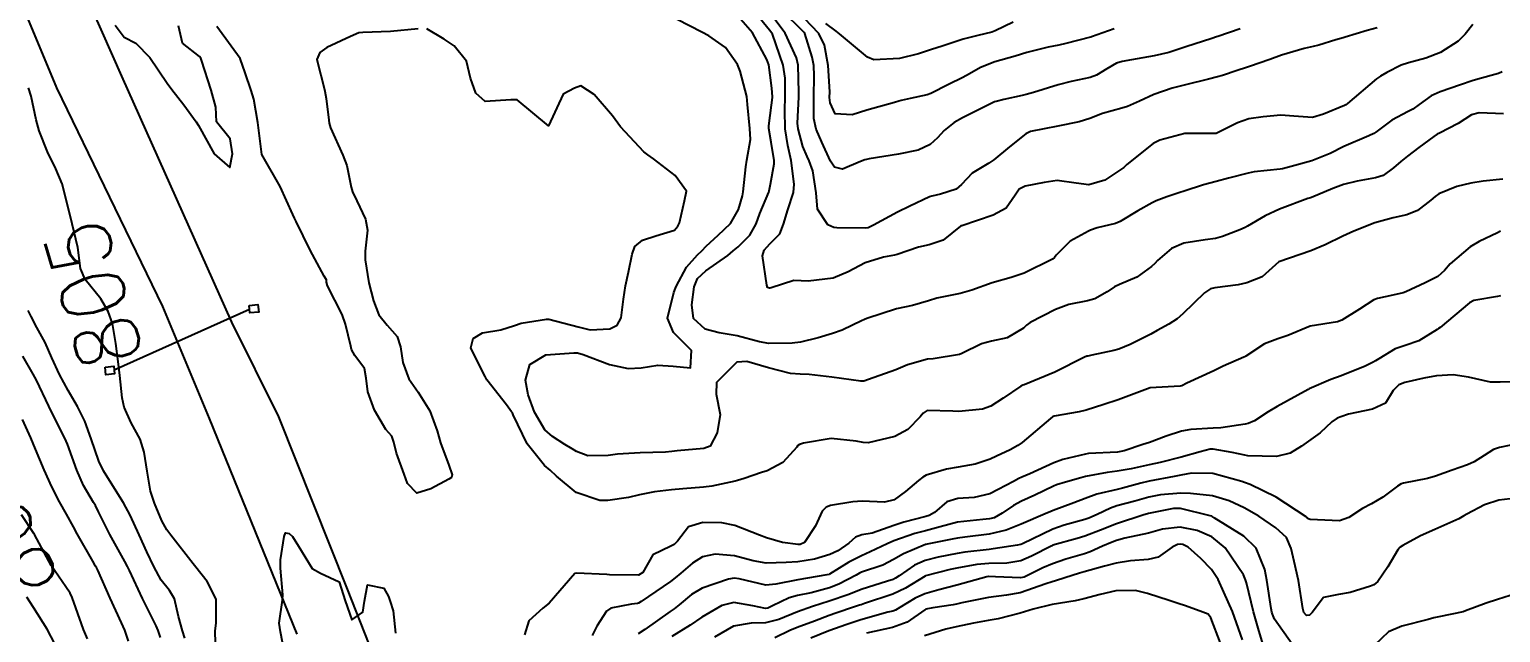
# Model space of a CAD drawing. Header units: metres. Extents: x 307586 to 320046, y 7427249 to 7434250.
# Drawn here: x 319307.2 to 319399.7, y 7428235.8 to 7428273.7 of the extents above; entities that cross this region are included whole.
import ezdxf
from ezdxf.enums import TextEntityAlignment as Align

# ---------------------------------------------------------------- set-up
doc = ezdxf.new("R2010")
doc.units = ezdxf.units.M
doc.header["$MEASUREMENT"] = 0
for name, color, linetype in [('Cotas', 45, 'Continuous'), ('Curvas de Nivel 1m', 11, 'Continuous'), ('Curvas de Nivel 5m', 15, 'Continuous'), ('Linha Férrea', 20, 'Continuous'), ('Portico', 45, 'Continuous')]:
    doc.layers.add(name, color=color, linetype=linetype)
doc.styles.add('Style-STANDARD', font='STANDARD.shx')

msp = doc.modelspace()

# ---------------------------------------------------------------- linework, layer by layer
at = {"layer": 'Curvas de Nivel 1m', "flags": 128}
for points, elevation in [([(319397.919, 7428273.974), (319397.451, 7428273.366), (319397.004, 7428272.913), (319395.896, 7428272.205), (319394.98, 7428271.851), (319393.889, 7428271.568), (319393.427, 7428271.415), (319392.515, 7428270.964), (319392.119, 7428270.729), (319391.879, 7428270.558), (319390.054, 7428268.997), (319389.943, 7428268.917), (319389.861, 7428268.878), (319388.537, 7428268.329), (319387.849, 7428268.125), (319386.67, 7428268.218), (319385.851, 7428268.277), (319384.74, 7428268.171), (319383.848, 7428268.047), (319383.135, 7428267.786), (319381.834, 7428267.133), (319381.797, 7428267.127), (319379.833, 7428267.12), (319378.257, 7428266.708), (319377.826, 7428266.492), (319376.184, 7428265.164), (319375.987, 7428264.991), (319375.808, 7428264.86), (319374.791, 7428264.187), (319373.793, 7428263.891), (319372.991, 7428264.002), (319371.797, 7428264.164), (319370.983, 7428264.035), (319369.791, 7428263.803), (319369.421, 7428263.612), (319369.16, 7428263.246), (319368.59, 7428262.436), (319367.77, 7428261.977), (319365.8, 7428261.326), (319365.763, 7428261.314), (319365.747, 7428261.306), (319365.722, 7428261.29), (319364.638, 7428260.413), (319363.745, 7428260.124), (319363.093, 7428259.967), (319361.736, 7428259.523), (319361.585, 7428259.482), (319360.889, 7428259.343), (319359.729, 7428258.984), (319358.667, 7428258.427), (319357.719, 7428258.025), (319356.146, 7428257.833), (319355.717, 7428257.865), (319355.257, 7428257.875), (319353.828, 7428257.429), (319353.743, 7428257.399), (319353.713, 7428257.395), (319353.593, 7428257.431), (319353.559, 7428257.587), (319353.27, 7428259.435), (319353.389, 7428259.783), (319353.744, 7428260.183), (319354.368, 7428260.81), (319354.59, 7428261.422), (319354.87, 7428262.321), (319355.237, 7428263.415), (319355.271, 7428263.935), (319355.071, 7428265.417), (319354.876, 7428266.366), (319354.7, 7428267.421), (319354.688, 7428268.578), (319354.712, 7428269.421), (319354.693, 7428270.599), (319354.568, 7428271.423), (319353.902, 7428273.362), (319353.861, 7428273.43), (319353.72, 7428273.618), (319352.221, 7428275.447)], 809), ([(319399.855, 7428268.366), (319398.328, 7428268.423), (319397.854, 7428268.292), (319397.011, 7428267.747), (319395.836, 7428267.149), (319395.691, 7428267.075), (319395.476, 7428266.934), (319394.528, 7428266.241), (319393.82, 7428265.705), (319393.406, 7428265.366), (319392.946, 7428264.959), (319392.285, 7428264.486), (319391.803, 7428264.332), (319390.653, 7428264.134), (319389.797, 7428263.917), (319389.127, 7428263.673), (319387.784, 7428263.09), (319387.729, 7428263.076), (319387.549, 7428263.024), (319385.776, 7428262.362), (319384.879, 7428261.952), (319383.765, 7428261.301), (319383.618, 7428261.218), (319383.275, 7428261.075), (319382.192, 7428260.652), (319381.757, 7428260.523), (319381.097, 7428260.441), (319379.754, 7428260.225), (319378.989, 7428259.889), (319378.098, 7428259.136), (319377.929, 7428258.95), (319377.737, 7428258.75), (319376.8, 7428258.081), (319375.72, 7428257.621), (319375.412, 7428257.479), (319374.952, 7428257.178), (319374.169, 7428256.725), (319373.707, 7428256.603), (319372.532, 7428256.375), (319371.701, 7428256.064), (319370.106, 7428255.234), (319369.864, 7428255.063), (319369.688, 7428254.887), (319368.655, 7428254.273), (319367.675, 7428254.069), (319367.047, 7428253.895), (319365.803, 7428253.288), (319365.662, 7428253.237), (319363.999, 7428252.967), (319363.659, 7428252.927), (319362.395, 7428252.583), (319361.652, 7428252.255), (319359.944, 7428251.654), (319359.645, 7428251.563), (319359.455, 7428251.552), (319357.647, 7428251.804), (319356.218, 7428251.97), (319355.649, 7428251.983), (319355.039, 7428252.026), (319353.652, 7428252.386), (319352.302, 7428252.798), (319351.656, 7428252.746), (319350.391, 7428251.469), (319350.374, 7428250.727), (319350.623, 7428249.465), (319350.439, 7428248.305), (319349.986, 7428247.474), (319349.591, 7428247.327), (319347.917, 7428247.169), (319347.589, 7428247.135), (319347.175, 7428247.093), (319345.588, 7428247.049), (319344.164, 7428246.967), (319343.586, 7428246.872), (319342.297, 7428246.852), (319341.589, 7428247.138), (319341.312, 7428247.296), (319340.857, 7428247.581), (319340.075, 7428248.07), (319339.602, 7428248.489), (319338.946, 7428249.607), (319338.544, 7428250.696), (319338.383, 7428251.613), (319338.661, 7428252.602), (319339.659, 7428253.206), (319341.429, 7428253.342), (319341.66, 7428253.325), (319341.998, 7428253.228), (319343.653, 7428252.596), (319344.841, 7428252.348), (319345.651, 7428252.383), (319346.696, 7428252.557), (319347.653, 7428252.502), (319348.76, 7428252.381), (319348.82, 7428253.488), (319347.68, 7428254.622), (319347.306, 7428255.506), (319347.709, 7428257.123), (319347.819, 7428257.391), (319347.852, 7428257.499), (319348.505, 7428258.713), (319349.196, 7428259.485), (319349.467, 7428259.752), (319349.741, 7428260.048), (319350.488, 7428260.733), (319351.258, 7428261.458), (319351.772, 7428262.343), (319352.017, 7428263.211), (319352.064, 7428263.447), (319352.229, 7428265.023), (319352.302, 7428265.445), (319352.519, 7428266.75), (319352.488, 7428267.443), (319352.341, 7428268.952), (319352.285, 7428269.446), (319351.877, 7428271.032), (319351.714, 7428271.453), (319350.958, 7428272.529), (319349.901, 7428273.259), (319349.461, 7428273.484), (319347.915, 7428274.295)], 807), ([(319399.762, 7428271.003), (319399.536, 7428270.883), (319398.249, 7428270.526), (319397.878, 7428270.431), (319397.151, 7428270.186), (319395.871, 7428269.742), (319395.312, 7428269.492), (319394.546, 7428268.943), (319394.149, 7428268.656), (319393.856, 7428268.5), (319392.845, 7428267.963), (319391.836, 7428267.206), (319391.696, 7428267.111), (319391.387, 7428266.977), (319389.826, 7428266.293), (319388.964, 7428265.866), (319387.817, 7428265.398), (319386.519, 7428265.039), (319385.955, 7428264.904), (319385.81, 7428264.879), (319384.174, 7428264.7), (319383.806, 7428264.631), (319382.575, 7428264.308), (319381.798, 7428264.105), (319381.006, 7428263.891), (319379.789, 7428263.505), (319379.502, 7428263.409), (319378.703, 7428263.131), (319378.033, 7428262.885), (319377.779, 7428262.77), (319376.872, 7428262.251), (319375.767, 7428261.593), (319375.468, 7428261.471), (319374.323, 7428261.184), (319373.902, 7428261.048), (319373.761, 7428260.989), (319372.611, 7428260.344), (319371.737, 7428259.478), (319371.628, 7428259.318), (319371.502, 7428259.213), (319369.724, 7428258.338), (319368.905, 7428258.064), (319367.718, 7428257.727), (319366.433, 7428257.279), (319365.711, 7428257.071), (319364.239, 7428256.773), (319363.706, 7428256.607), (319362.708, 7428256.314), (319361.701, 7428256.096), (319359.829, 7428255.492), (319359.694, 7428255.437), (319359.641, 7428255.413), (319359.533, 7428255.362), (319358.29, 7428254.767), (319357.68, 7428254.541), (319356.784, 7428254.286), (319355.672, 7428253.999), (319355.153, 7428253.933), (319353.67, 7428253.922), (319353.09, 7428254.018), (319351.677, 7428254.4), (319350.551, 7428254.596), (319349.683, 7428254.82), (319348.936, 7428255.488), (319348.836, 7428256.354), (319348.973, 7428257.487), (319349.191, 7428258.013), (319349.723, 7428258.486), (319351.092, 7428259.46), (319351.445, 7428259.746), (319351.741, 7428259.996), (319352.475, 7428260.72), (319352.88, 7428261.439), (319353.121, 7428262.085), (319353.671, 7428263.431), (319353.698, 7428263.517), (319353.791, 7428263.941), (319354.022, 7428265.215), (319354.013, 7428265.428), (319353.824, 7428266.579), (319353.68, 7428267.432), (319353.673, 7428267.593), (319353.848, 7428268.897), (319353.9, 7428269.382), (319353.902, 7428269.43), (319353.861, 7428269.975), (319353.669, 7428271.432), (319353.552, 7428271.767), (319352.645, 7428273.443), (319351.915, 7428274.283)], 808), ([(319383.294, 7428273.695), (319381.905, 7428273.217), (319381.809, 7428273.187), (319381.523, 7428273.096), (319379.897, 7428272.566), (319378.814, 7428272.21), (319377.891, 7428271.997), (319376.483, 7428271.755), (319375.888, 7428271.653), (319375.53, 7428271.53), (319374.929, 7428271.18), (319374.279, 7428270.786), (319373.877, 7428270.647), (319372.679, 7428270.398), (319371.873, 7428270.185), (319370.322, 7428269.696), (319369.858, 7428269.566), (319369.597, 7428269.503), (319368.445, 7428269.254), (319367.971, 7428269.14), (319367.851, 7428269.101), (319367.535, 7428268.95), (319365.841, 7428268.1), (319365.328, 7428267.805), (319364.707, 7428267.301), (319364.282, 7428266.852), (319363.824, 7428266.435), (319363.066, 7428266.072), (319361.818, 7428265.813), (319359.987, 7428265.53), (319359.814, 7428265.496), (319359.707, 7428265.468), (319359.428, 7428265.364), (319358.31, 7428264.87), (319357.807, 7428265.009), (319357.562, 7428265.384), (319357.013, 7428266.581), (319356.648, 7428267.398), (319356.506, 7428268.066), (319356.501, 7428269.4), (319356.533, 7428270.74), (319356.502, 7428271.401), (319356.402, 7428271.916), (319355.942, 7428273.409), (319355.904, 7428273.465), (319354.461, 7428274.889)], 811), ([(319375.383, 7428273.703), (319373.963, 7428273.189), (319373.921, 7428273.172), (319373.903, 7428273.165), (319372.336, 7428272.769), (319371.898, 7428272.676), (319371.229, 7428272.552), (319369.893, 7428272.209), (319369.152, 7428271.986), (319367.887, 7428271.626), (319366.973, 7428271.274), (319366.287, 7428270.874), (319365.873, 7428270.639), (319364.962, 7428270.204), (319363.858, 7428269.626), (319363.629, 7428269.54), (319362.552, 7428269.323), (319361.988, 7428269.192), (319361.851, 7428269.154), (319361.584, 7428269.067), (319359.845, 7428268.588), (319358.916, 7428268.296), (319357.843, 7428268.355), (319357.522, 7428269.057), (319357.493, 7428269.385), (319357.503, 7428269.74), (319357.41, 7428271.387), (319357.181, 7428272.676), (319356.809, 7428273.396), (319355.917, 7428274.357)], 812), ([(319331.638, 7428273.703), (319329.901, 7428273.532), (319328.165, 7428273.472), (319327.9, 7428273.438), (319327.376, 7428273.226), (319325.89, 7428272.515), (319325.447, 7428272.215), (319325.274, 7428271.776), (319325.748, 7428269.877), (319325.774, 7428269.771), (319325.849, 7428269.329), (319326.021, 7428267.953), (319326.04, 7428267.767), (319326.127, 7428267.467), (319326.908, 7428265.753), (319327.152, 7428265.105), (319327.422, 7428263.745), (319327.498, 7428263.462), (319327.774, 7428262.898), (319328.332, 7428261.734), (319328.449, 7428261.037), (319328.31, 7428259.734), (319328.293, 7428259.169), (319328.529, 7428257.732), (319328.824, 7428256.6), (319329.163, 7428255.725), (319329.677, 7428255.082), (319330.311, 7428254.353), (319330.523, 7428253.707), (319330.664, 7428252.716), (319331.053, 7428251.699), (319331.63, 7428250.854), (319332.367, 7428249.682), (319332.837, 7428248.441), (319333.047, 7428247.675), (319333.572, 7428246.272), (319333.772, 7428245.668), (319333.723, 7428245.506), (319333.56, 7428245.394), (319332.44, 7428244.795), (319331.551, 7428244.504), (319330.971, 7428245.112), (319330.756, 7428245.702), (319330.273, 7428247.019), (319330.107, 7428247.712), (319329.976, 7428248.094), (319329.601, 7428248.524), (319328.9, 7428249.727), (319328.479, 7428250.883), (319328.365, 7428251.733), (319328.269, 7428252.353), (319327.657, 7428253.162), (319327.452, 7428253.534), (319327.395, 7428253.744), (319327.073, 7428255.145), (319326.849, 7428255.753), (319325.938, 7428257.538), (319325.873, 7428257.768), (319325.876, 7428257.929), (319325.717, 7428258.152), (319324.839, 7428259.779), (319323.959, 7428261.589), (319323.861, 7428261.789), (319323.765, 7428262.023), (319322.97, 7428263.798), (319321.803, 7428265.81), (319321.552, 7428267.814), (319321.298, 7428269.276), (319321.131, 7428269.827), (319320.766, 7428270.935), (319320.447, 7428271.834), (319319.891, 7428272.606), (319318.975, 7428273.849)], 806), ([(319399.804, 7428264.255), (319398.571, 7428264.123), (319397.799, 7428264.005), (319396.927, 7428263.782), (319395.789, 7428263.322), (319395.554, 7428263.165), (319395.286, 7428262.935), (319394.443, 7428262.276), (319393.774, 7428262.014), (319392.911, 7428261.819), (319391.768, 7428261.499), (319390.454, 7428260.99), (319389.76, 7428260.671), (319388.644, 7428260.121), (319387.75, 7428259.737), (319385.743, 7428259.05), (319384.681, 7428258.108), (319383.723, 7428257.73), (319383.18, 7428257.617), (319381.718, 7428257.424), (319381.445, 7428257.366), (319381.062, 7428257.1), (319379.7, 7428255.778), (319379.347, 7428255.473), (319378.828, 7428255.129), (319378.094, 7428254.729), (319377.684, 7428254.516), (319376.379, 7428253.865), (319375.669, 7428253.564), (319375.363, 7428253.478), (319373.98, 7428253.187), (319373.718, 7428253.134), (319373.662, 7428253.119), (319373.527, 7428253.057), (319371.652, 7428252.118), (319369.724, 7428251.319), (319369.643, 7428251.296), (319369.6, 7428251.284), (319369.518, 7428251.241), (319368.396, 7428250.488), (319367.624, 7428249.986), (319367.097, 7428249.791), (319365.618, 7428249.646), (319365.25, 7428249.662), (319363.619, 7428249.702), (319363.383, 7428249.545), (319363.197, 7428249.314), (319362.41, 7428248.516), (319361.6, 7428248.069), (319359.925, 7428247.684), (319359.596, 7428247.691), (319359.173, 7428247.789), (319357.599, 7428247.951), (319355.85, 7428247.66), (319355.595, 7428247.579), (319355.498, 7428247.507), (319355.43, 7428247.412), (319354.566, 7428246.437), (319353.578, 7428245.918), (319353.207, 7428245.803), (319352.123, 7428245.445), (319351.712, 7428245.307), (319351.57, 7428245.268), (319350.085, 7428244.952), (319349.564, 7428244.891), (319348.269, 7428244.787), (319347.561, 7428244.722), (319346.486, 7428244.589), (319345.556, 7428244.403), (319344.853, 7428244.238), (319343.55, 7428244.049), (319343.044, 7428244.061), (319341.558, 7428244.564), (319340.323, 7428245.589), (319339.936, 7428245.954), (319339.579, 7428246.255), (319338.483, 7428247.611), (319337.611, 7428249.447), (319337.556, 7428249.565), (319337.506, 7428249.622), (319337.184, 7428250.062), (319335.951, 7428251.645), (319335.836, 7428251.838), (319335.648, 7428252.193), (319334.955, 7428253.657), (319335.083, 7428254.242), (319335.672, 7428254.587), (319336.831, 7428254.784), (319337.685, 7428255.06), (319338.113, 7428255.189), (319339.691, 7428255.444), (319339.848, 7428255.44), (319341.684, 7428254.969), (319342.454, 7428254.79), (319343.682, 7428254.85), (319344.151, 7428255.08), (319344.405, 7428255.543), (319344.536, 7428256.71), (319344.664, 7428257.54), (319344.857, 7428258.403), (319345.096, 7428259.536), (319345.264, 7428260.011), (319345.746, 7428260.424), (319346.577, 7428260.691), (319347.756, 7428261.042), (319347.961, 7428261.297), (319348.052, 7428261.497), (319348.386, 7428262.885), (319348.498, 7428263.493), (319347.798, 7428264.484), (319346.434, 7428265.521), (319346.062, 7428265.772), (319345.817, 7428265.961), (319344.347, 7428267.545), (319343.84, 7428268.22), (319342.689, 7428269.562), (319341.861, 7428270.116), (319341.47, 7428269.964), (319340.749, 7428269.587), (319339.833, 7428267.6), (319337.849, 7428269.238), (319337.463, 7428269.24), (319335.848, 7428269.124), (319335.268, 7428269.656), (319334.933, 7428270.594), (319334.67, 7428271.662), (319333.893, 7428272.64), (319333.263, 7428273.043), (319332.18, 7428273.696)], 806), ([(319369.044, 7428274.121), (319367.908, 7428273.571), (319367.687, 7428273.483), (319366.817, 7428273.276), (319365.9, 7428273.044), (319364.58, 7428272.619), (319363.894, 7428272.4), (319363.076, 7428272.133), (319361.888, 7428271.827), (319360.281, 7428271.748), (319359.888, 7428271.912), (319358.117, 7428273.378), (319357.905, 7428273.543), (319357.259, 7428274.043)], 813), ([(319399.676, 7428256.918), (319399.473, 7428256.882), (319397.988, 7428256.619), (319397.709, 7428256.48), (319395.873, 7428254.927), (319395.767, 7428254.854), (319395.691, 7428254.806), (319394.532, 7428254.089), (319393.676, 7428253.795), (319393.038, 7428253.59), (319392.023, 7428252.966), (319391.802, 7428252.828), (319391.661, 7428252.748), (319391.169, 7428252.489), (319389.652, 7428251.889), (319389.002, 7428251.654), (319387.643, 7428251.061), (319387.567, 7428251.021), (319385.632, 7428249.967), (319385.068, 7428249.616), (319384.2, 7428249.064), (319383.803, 7428248.886), (319383.62, 7428248.846), (319382.078, 7428248.623), (319381.616, 7428248.602), (319380.202, 7428248.524), (319379.612, 7428248.407), (319378.643, 7428248.094), (319377.601, 7428247.708), (319377.179, 7428247.567), (319376.006, 7428247.164), (319375.592, 7428247.099), (319373.777, 7428247.002), (319373.591, 7428246.974), (319372.16, 7428246.632), (319371.585, 7428246.43), (319370.076, 7428245.731), (319369.576, 7428245.516), (319369.389, 7428245.428), (319369.052, 7428245.245), (319368.084, 7428244.736), (319367.561, 7428244.477), (319366.593, 7428244.239), (319365.556, 7428244.174), (319364.872, 7428243.978), (319364.086, 7428243.305), (319363.746, 7428243.103), (319363.54, 7428243.039), (319362.162, 7428242.698), (319361.534, 7428242.486), (319360.182, 7428242.003), (319359.528, 7428241.885), (319359.134, 7428241.757), (319358.704, 7428241.368), (319358.006, 7428240.885), (319357.512, 7428240.651), (319356.547, 7428240.355), (319355.505, 7428240.208), (319354.766, 7428240.156), (319353.503, 7428240.112), (319352.692, 7428240.251), (319351.51, 7428240.571), (319350.294, 7428240.686), (319349.508, 7428240.514), (319348.873, 7428240.116), (319348.142, 7428239.494), (319347.793, 7428239.194), (319347.488, 7428238.96), (319345.651, 7428237.704), (319345.474, 7428237.593), (319345.424, 7428237.58), (319345.05, 7428237.534), (319343.743, 7428237.275), (319343.468, 7428237.101), (319342.862, 7428236.153), (319342.571, 7428235.559)], 804), ([(319316.971, 7428235.4), (319316.832, 7428235.869), (319316.564, 7428236.766), (319316.317, 7428237.877), (319315.996, 7428238.401), (319315.485, 7428239.052), (319315.011, 7428239.895), (319314.575, 7428240.831), (319314.096, 7428241.904), (319313.535, 7428243.133), (319313.112, 7428243.914), (319312.328, 7428245.15), (319311.85, 7428245.927), (319311.572, 7428246.526), (319311.079, 7428247.938), (319310.691, 7428249.031), (319310.231, 7428249.951), (319309.628, 7428250.967), (319309.089, 7428251.966), (319308.6, 7428253.024), (319308.188, 7428253.975), (319307.672, 7428254.92), (319307.319, 7428255.625), (319307.128, 7428255.988)], 804), ([(319315.438, 7428235.432), (319315.29, 7428235.892), (319315.164, 7428236.176), (319314.312, 7428237.902), (319313.49, 7428239.663), (319313.366, 7428239.911), (319313.198, 7428240.212), (319312.252, 7428241.923), (319311.537, 7428243.348), (319311.348, 7428243.74), (319311.232, 7428243.935), (319310.594, 7428244.985), (319310.186, 7428245.951), (319309.587, 7428247.592), (319309.433, 7428247.962), (319309.264, 7428248.295), (319308.427, 7428249.972), (319307.637, 7428251.615), (319307.431, 7428251.983), (319306.793, 7428253.132)], 803), ([(319400.28, 7428251.501), (319399.649, 7428251.5), (319399.036, 7428251.499), (319397.652, 7428251.809), (319396.696, 7428251.957), (319395.652, 7428251.883), (319394.853, 7428251.736), (319393.648, 7428251.473), (319393.28, 7428251.32), (319392.921, 7428250.957), (319392.429, 7428250.168), (319391.631, 7428249.785), (319390.113, 7428249.478), (319389.626, 7428249.31), (319389.407, 7428249.221), (319389.062, 7428249.006), (319388.327, 7428248.298), (319387.604, 7428247.777), (319387.16, 7428247.466), (319386.44, 7428247.037), (319385.591, 7428246.827), (319383.793, 7428246.866), (319383.591, 7428246.906), (319382.8, 7428247.078), (319381.596, 7428247.287), (319381.413, 7428247.275), (319380.79, 7428247.102), (319379.589, 7428246.778), (319378.268, 7428246.451), (319377.584, 7428246.293), (319376.462, 7428246.037), (319375.58, 7428245.893), (319374.944, 7428245.812), (319373.577, 7428245.557), (319373.285, 7428245.484), (319372.328, 7428245.202), (319371.75, 7428245.029), (319371.569, 7428244.955), (319370.4, 7428244.388), (319369.554, 7428244.01), (319369.052, 7428243.744), (319368.336, 7428243.252), (319367.83, 7428242.968), (319367.539, 7428242.89), (319367.129, 7428242.856), (319365.537, 7428242.695), (319364.438, 7428242.397), (319363.531, 7428242.156), (319362.861, 7428241.985), (319361.525, 7428241.523), (319361.106, 7428241.336), (319360.05, 7428240.817), (319359.511, 7428240.582), (319358.699, 7428240.174), (319357.494, 7428239.423), (319357.464, 7428239.41), (319357.326, 7428239.382), (319355.49, 7428239.074), (319354.111, 7428238.799), (319353.486, 7428238.741), (319351.805, 7428239.131), (319351.49, 7428239.17), (319351.148, 7428239.114), (319349.484, 7428238.544), (319348.825, 7428238.141), (319348.041, 7428237.494), (319347.721, 7428237.247), (319347.469, 7428237.07), (319345.877, 7428235.944), (319345.454, 7428235.667)], 803), ([(319313.436, 7428235.201), (319313.188, 7428235.913), (319312.994, 7428236.37), (319312.277, 7428237.922), (319311.49, 7428239.676), (319311.407, 7428239.846), (319311.359, 7428239.932), (319311.192, 7428240.24), (319310.21, 7428241.95), (319309.972, 7428242.398), (319309.535, 7428243.193), (319309.088, 7428243.965), (319308.601, 7428244.921), (319308.123, 7428245.974), (319307.582, 7428247.269), (319307.289, 7428247.985), (319306.76, 7428249.148)], 802), ([(319400.827, 7428247.639), (319399.601, 7428247.387), (319399.218, 7428247.265), (319398.646, 7428246.889), (319398.006, 7428246.478), (319397.587, 7428246.3), (319396.633, 7428245.964), (319395.579, 7428245.584), (319395.076, 7428245.437), (319393.575, 7428245.134), (319393.43, 7428245.096), (319393.183, 7428244.954), (319392.273, 7428244.252), (319391.556, 7428243.85), (319390.986, 7428243.544), (319390.135, 7428242.991), (319389.541, 7428242.779), (319387.699, 7428242.861), (319387.542, 7428242.922), (319387.497, 7428242.976), (319387.455, 7428243.021), (319385.561, 7428244.269), (319383.924, 7428245.066), (319383.574, 7428245.188), (319383.406, 7428245.241), (319381.579, 7428245.745), (319380.248, 7428245.778), (319379.578, 7428245.65), (319379.148, 7428245.554), (319377.574, 7428245.271), (319377.052, 7428245.148), (319375.904, 7428244.829), (319375.567, 7428244.75), (319374.296, 7428244.448), (319373.558, 7428244.183), (319372.844, 7428243.907), (319371.546, 7428243.429), (319371.392, 7428243.366), (319371.041, 7428243.218), (319369.536, 7428242.566), (319368.593, 7428242.188), (319367.53, 7428241.935), (319365.995, 7428241.751), (319365.527, 7428241.683), (319365.202, 7428241.617), (319363.636, 7428241.309), (319363.539, 7428241.294), (319363.523, 7428241.286), (319362.139, 7428240.698), (319361.508, 7428240.337), (319360.846, 7428239.997), (319359.496, 7428239.545), (319359.366, 7428239.49), (319359.157, 7428239.363), (319358.071, 7428238.79), (319357.485, 7428238.566), (319356.331, 7428238.247), (319355.48, 7428238.072), (319354.962, 7428237.932), (319353.901, 7428237.426), (319353.613, 7428237.287), (319353.471, 7428237.267), (319352.676, 7428237.438), (319351.475, 7428237.635), (319350.716, 7428237.461), (319349.465, 7428236.713), (319348.727, 7428236.22), (319347.576, 7428235.499)], 802), ([(319400.282, 7428244.149), (319399.561, 7428244.07), (319398.666, 7428243.779), (319397.547, 7428243.194), (319397.362, 7428243.086), (319397.038, 7428242.908), (319395.536, 7428242.228), (319394.644, 7428241.827), (319393.526, 7428241.217), (319393.362, 7428241.114), (319393.21, 7428240.953), (319392.579, 7428239.893), (319391.96, 7428238.965), (319391.712, 7428238.755), (319391.498, 7428238.671), (319390.216, 7428238.265), (319389.49, 7428238.138), (319388.535, 7428237.962), (319387.824, 7428237.016), (319387.654, 7428236.836), (319387.471, 7428236.819), (319387.3, 7428237.022), (319387.239, 7428237.261), (319386.97, 7428239.028), (319386.692, 7428240.21), (319386.518, 7428241.035), (319386.211, 7428241.721), (319385.536, 7428242.339), (319384.466, 7428243.061), (319383.551, 7428243.594), (319382.602, 7428244.035), (319381.562, 7428244.339), (319380.184, 7428244.49), (319379.564, 7428244.506), (319378.291, 7428244.404), (319377.56, 7428244.252), (319376.691, 7428244.018), (319375.551, 7428243.712), (319375.145, 7428243.578), (319374.307, 7428243.182), (319373.789, 7428242.939), (319373.54, 7428242.852), (319372.239, 7428242.5), (319371.533, 7428242.247), (319369.622, 7428241.336), (319369.523, 7428241.289), (319369.486, 7428241.277), (319369.308, 7428241.242), (319367.77, 7428241.007), (319367.519, 7428240.979), (319365.99, 7428240.808), (319365.515, 7428240.729), (319364.32, 7428240.493), (319363.507, 7428240.276), (319362.84, 7428239.98), (319361.878, 7428239.326), (319361.646, 7428239.173), (319361.491, 7428239.097), (319361.134, 7428238.98), (319359.484, 7428238.453), (319358.697, 7428238.152), (319357.476, 7428237.729), (319356.413, 7428237.396), (319355.469, 7428237.061), (319354.309, 7428236.577), (319353.462, 7428236.357), (319352.564, 7428236.337), (319351.46, 7428236.156), (319350.256, 7428235.468)], 801), ([(319310.855, 7428235.357), (319310.607, 7428235.943), (319310.109, 7428237.305), (319309.89, 7428237.954), (319309.753, 7428238.233), (319309.48, 7428238.629), (319308.568, 7428239.969), (319307.522, 7428241.92), (319307.483, 7428241.981), (319306.695, 7428243.153)], 801), ([(319323.357, 7428233.857), (319322.972, 7428235.795), (319322.9, 7428236.346), (319323.111, 7428237.794), (319323.138, 7428238.132), (319322.974, 7428239.795), (319322.977, 7428240.319), (319323.213, 7428241.793), (319323.292, 7428242.025), (319323.525, 7428241.969), (319323.733, 7428241.788), (319324.118, 7428241.179), (319324.967, 7428239.775), (319325.49, 7428239.493), (319326.668, 7428238.935), (319327.04, 7428237.747), (319327.455, 7428236.56), (319328.157, 7428237.038), (319328.253, 7428237.732), (319328.452, 7428238.762), (319329.481, 7428238.543), (319329.778, 7428238.018), (319329.885, 7428237.714), (319330.054, 7428237.122), (319330.22, 7428235.708)], 806), ([(319384.732, 7428235.051), (319384.442, 7428236.035), (319384.149, 7428237.06), (319383.695, 7428238.872), (319383.637, 7428239.069), (319383.506, 7428239.37), (319382.363, 7428241.082), (319381.53, 7428241.764), (319380.607, 7428242.177), (319379.536, 7428242.382), (319378.421, 7428242.244), (319377.532, 7428242.009), (319376.06, 7428241.694), (319375.527, 7428241.545), (319375.255, 7428241.443), (319374.653, 7428241.179), (319373.879, 7428240.825), (319373.516, 7428240.701), (319372.345, 7428240.367), (319371.506, 7428240.081), (319370.904, 7428239.817), (319369.723, 7428239.237), (319369.492, 7428239.183), (319367.921, 7428239.256), (319367.493, 7428239.282), (319367.47, 7428239.284), (319367.385, 7428239.262), (319365.487, 7428238.729), (319364.355, 7428238.43), (319363.482, 7428238.186), (319362.882, 7428237.912), (319361.902, 7428237.326), (319361.635, 7428237.165), (319361.471, 7428237.102), (319361.164, 7428237.029), (319359.465, 7428236.55), (319358.569, 7428236.262), (319357.458, 7428235.859), (319356.324, 7428235.397)], 799), ([(319383.455, 7428235.3), (319382.812, 7428237.077), (319382.28, 7428238.293), (319381.912, 7428239.086), (319381.509, 7428239.724), (319380.823, 7428240.41), (319380.042, 7428241.112), (319379.689, 7428241.282), (319379.525, 7428241.311), (319379.356, 7428241.291), (319379.02, 7428241.125), (319378.146, 7428240.501), (319377.511, 7428240.352), (319376.411, 7428240.254), (319375.507, 7428240.116), (319374.766, 7428239.916), (319373.499, 7428239.567), (319373.201, 7428239.49), (319372.275, 7428239.202), (319371.699, 7428239), (319371.49, 7428238.948), (319371.085, 7428238.812), (319369.483, 7428238.257), (319368.62, 7428238.11), (319367.48, 7428237.963), (319365.817, 7428237.625), (319365.475, 7428237.54), (319365.272, 7428237.495), (319363.988, 7428237.305), (319363.55, 7428237.231), (319363.472, 7428237.19), (319362.373, 7428236.411), (319361.46, 7428236.078), (319359.825, 7428235.723)], 798), ([(319382.071, 7428235.084), (319381.469, 7428236.674), (319381.29, 7428236.912), (319380.792, 7428237.1), (319379.809, 7428237.446), (319379.477, 7428237.564), (319378.833, 7428237.773), (319377.484, 7428238.211), (319376.722, 7428238.388), (319375.485, 7428238.377), (319374.508, 7428238.154), (319373.48, 7428237.865), (319372.924, 7428237.75), (319371.476, 7428237.513), (319370.292, 7428237.228), (319369.47, 7428236.967), (319368.095, 7428236.625), (319367.465, 7428236.513), (319366.535, 7428236.346), (319365.461, 7428236.117), (319364.795, 7428235.961), (319363.455, 7428235.544)], 797)]:
    msp.add_lwpolyline(points, dxfattribs=dict(at, elevation=elevation))
at = {"layer": 'Curvas de Nivel 5m', "flags": 128}
for points, elevation in [([(319391.915, 7428273.758), (319391.289, 7428273.602), (319389.906, 7428273.175), (319389.77, 7428273.136), (319389.311, 7428273.006), (319388.249, 7428272.667), (319387.899, 7428272.585), (319387.328, 7428272.46), (319385.893, 7428272.033), (319385.17, 7428271.777), (319383.885, 7428271.326), (319383.691, 7428271.266), (319383.109, 7428271.078), (319382.199, 7428270.768), (319381.879, 7428270.671), (319381.312, 7428270.533), (319379.874, 7428270.183), (319379.032, 7428269.968), (319377.867, 7428269.564), (319376.969, 7428269.153), (319376.211, 7428268.811), (319375.856, 7428268.707), (319374.653, 7428268.38), (319373.846, 7428268.069), (319373.183, 7428267.856), (319371.838, 7428267.58), (319370.133, 7428267.236), (319369.832, 7428267.109), (319368.799, 7428266.275), (319367.815, 7428265.463), (319367.503, 7428265.265), (319366.462, 7428264.621), (319365.792, 7428263.91), (319365.454, 7428263.627), (319364.472, 7428263.303), (319363.914, 7428263.176), (319363.781, 7428263.131), (319362.547, 7428262.551), (319361.771, 7428262.177), (319360.25, 7428261.353), (319359.918, 7428261.201), (319359.76, 7428261.178), (319357.953, 7428261.185), (319357.76, 7428261.207), (319357.388, 7428261.386), (319356.737, 7428262.36), (319356.65, 7428263.397), (319356.434, 7428264.77), (319356.202, 7428265.404), (319356.083, 7428265.673), (319355.822, 7428266.308), (319355.513, 7428267.413), (319355.487, 7428267.763), (319355.565, 7428269.413), (319355.568, 7428269.702), (319355.512, 7428271.414), (319355.418, 7428271.885), (319354.706, 7428273.422), (319353.918, 7428274.458)], 810), ([(319312.58, 7428273.93), (319313.156, 7428273.182), (319313.892, 7428272.8), (319314.774, 7428271.901), (319315.859, 7428270.287), (319316.161, 7428269.885), (319316.901, 7428268.932), (319317.683, 7428267.862), (319317.829, 7428267.625), (319318.802, 7428265.85), (319319.794, 7428264.976), (319319.963, 7428265.838), (319319.817, 7428266.778), (319318.966, 7428267.849), (319318.912, 7428268.779), (319318.62, 7428269.852), (319318.021, 7428271.719), (319317.968, 7428271.859), (319317.884, 7428271.956), (319316.824, 7428272.808), (319316.565, 7428273.88)], 805), ([(319318.919, 7428234.354), (319318.87, 7428235.846), (319318.928, 7428236.368), (319318.934, 7428237.845), (319318.368, 7428238.967), (319317.661, 7428239.858), (319317.496, 7428240.069), (319316.084, 7428241.882), (319315.845, 7428242.204), (319315.532, 7428242.781), (319315.065, 7428243.895), (319314.817, 7428244.63), (319314.594, 7428245.9), (319314.402, 7428247.08), (319314.152, 7428247.904), (319313.603, 7428248.941), (319313.162, 7428249.915), (319313.035, 7428250.502), (319312.876, 7428251.918), (319312.776, 7428252.795), (319312.641, 7428253.92), (319312.419, 7428255.179), (319312.155, 7428255.925), (319311.695, 7428256.719), (319310.699, 7428257.945), (319310.409, 7428258.639), (319310.233, 7428259.953), (319309.763, 7428261.96), (319309.259, 7428263.965), (319308.86, 7428264.901), (319308.33, 7428265.975), (319307.822, 7428267.28), (319307.63, 7428267.983), (319307.318, 7428269.458), (319307.151, 7428269.991)], 805), ([(319399.672, 7428260.973), (319399.486, 7428260.883), (319398.322, 7428260.33), (319397.754, 7428259.99), (319396.512, 7428258.918), (319396.148, 7428258.513), (319395.731, 7428258.134), (319394.933, 7428257.73), (319393.716, 7428257.162), (319393.559, 7428257.107), (319392.906, 7428256.958), (319391.925, 7428256.754), (319391.71, 7428256.668), (319390.802, 7428256.081), (319389.697, 7428255.392), (319389.411, 7428255.288), (319387.693, 7428255.02), (319386.302, 7428254.422), (319385.68, 7428254.212), (319384.84, 7428253.893), (319383.664, 7428253.125), (319383.629, 7428253.105), (319383.541, 7428253.071), (319382.242, 7428252.499), (319381.654, 7428252.199), (319379.961, 7428251.43), (319379.644, 7428251.27), (319379.524, 7428251.241), (319377.643, 7428251.14), (319375.635, 7428250.385), (319374.733, 7428250.078), (319373.621, 7428249.727), (319373.19, 7428249.624), (319371.615, 7428249.362), (319371.51, 7428249.316), (319371.385, 7428249.213), (319369.597, 7428247.69), (319369.335, 7428247.503), (319368.845, 7428247.247), (319367.997, 7428246.848), (319367.587, 7428246.655), (319366.655, 7428246.346), (319365.582, 7428246.156), (319364.848, 7428246.03), (319363.576, 7428245.65), (319363.361, 7428245.526), (319363.093, 7428245.315), (319362.261, 7428244.625), (319361.554, 7428244.093), (319360.948, 7428243.943), (319359.553, 7428244.009), (319358.955, 7428243.963), (319357.548, 7428243.732), (319357.288, 7428243.643), (319357.038, 7428243.388), (319356.603, 7428242.463), (319355.92, 7428241.404), (319355.641, 7428241.288), (319355.521, 7428241.282), (319354.533, 7428241.42), (319353.526, 7428241.701), (319353.097, 7428241.864), (319351.533, 7428242.479), (319350.728, 7428242.655), (319349.535, 7428242.676), (319348.627, 7428242.394), (319347.928, 7428241.496), (319347.734, 7428241.283), (319347.518, 7428241.174), (319346.383, 7428240.644), (319345.764, 7428239.526), (319345.491, 7428239.351), (319343.651, 7428239.389), (319343.491, 7428239.397), (319341.585, 7428239.476), (319341.492, 7428239.457), (319339.861, 7428237.594), (319339.47, 7428237.275), (319338.585, 7428236.485), (319338.328, 7428235.611)], 805), ([(319386.58, 7428235.029), (319385.468, 7428236.593), (319385.332, 7428236.902), (319385.289, 7428237.043), (319385.25, 7428237.27), (319384.989, 7428239.055), (319384.844, 7428239.722), (319384.307, 7428241.062), (319383.53, 7428241.805), (319381.66, 7428242.971), (319381.542, 7428243.048), (319381.514, 7428243.062), (319381.419, 7428243.092), (319379.549, 7428243.556), (319379.116, 7428243.558), (319377.544, 7428243.229), (319377.474, 7428243.212), (319377.246, 7428243.144), (319375.537, 7428242.589), (319374.519, 7428242.194), (319373.529, 7428241.816), (319373.056, 7428241.667), (319371.523, 7428241.235), (319371.465, 7428241.211), (319370.196, 7428240.546), (319369.508, 7428240.261), (319368.638, 7428240.117), (319367.506, 7428240.099), (319366.743, 7428240.033), (319365.501, 7428239.802), (319365.083, 7428239.71), (319363.534, 7428239.31), (319363.501, 7428239.301), (319362.259, 7428238.548), (319361.481, 7428238.171), (319359.691, 7428237.573), (319359.474, 7428237.504), (319359.371, 7428237.464), (319359.07, 7428237.364), (319357.878, 7428236.967), (319357.467, 7428236.82), (319356.548, 7428236.478), (319355.46, 7428236.075), (319354.993, 7428235.879), (319354.055, 7428235.424)], 800), ([(319309.271, 7428234.115), (319308.314, 7428235.971), (319307.463, 7428237.328), (319307.04, 7428237.986)], 800), ([(319400.277, 7428238.083), (319399.487, 7428237.823), (319398.767, 7428237.604), (319397.476, 7428237.11), (319397.313, 7428237.064), (319396.616, 7428236.909), (319395.676, 7428236.712), (319395.47, 7428236.668), (319395.126, 7428236.581), (319393.465, 7428236.163), (319392.63, 7428235.789), (319391.752, 7428234.967)], 800)]:
    msp.add_lwpolyline(points, dxfattribs=dict(at, elevation=elevation))
at = {"layer": 'Linha Férrea'}
for points in [[(319331.511, 7428227.532), (319327.194, 7428238.483), (319322.878, 7428249.308), (319319.925, 7428255.258), (319313.016, 7428270.716), (319307.404, 7428283.37), (319300.708, 7428297.146), (319296.562, 7428306.44), (319291.124, 7428317.961), (319286.548, 7428329.187), (319282.23, 7428338.992), (319278.559, 7428349.652), (319273.897, 7428362.172), (319270.01, 7428375.946), (319266.298, 7428389.547), (319263.922, 7428399.265), (319261.764, 7428411.393), (319259.174, 7428424.95)], [(319259.046, 7428401.085), (319261.157, 7428390.238), (319264.841, 7428378.561), (319267.74, 7428367.257), (319271.135, 7428356.287), (319275.979, 7428343.241), (319280.987, 7428330.86), (319286.328, 7428318.441), (319291.503, 7428307.43), (319297.925, 7428293.68), (319303.971, 7428281.793), (319308.9, 7428269.996), (319315.57, 7428256.246), (319318.505, 7428249.213), (319324, 7428235.644)]]:
    msp.add_lwpolyline(points, dxfattribs=at)
at = {"layer": 'Portico'}
msp.add_lwpolyline([(319312.53, 7428252.259), (319321.038, 7428256.079)], dxfattribs=at)
for points in [[(319321.012, 7428256.319), (319321.564, 7428256.38), (319321.617, 7428255.9), (319321.064, 7428255.839)], [(319311.951, 7428252.439), (319312.503, 7428252.499), (319312.556, 7428252.019), (319312.003, 7428251.959)]]:
    msp.add_lwpolyline(points, close=True, dxfattribs=at)

# ---------------------------------------------------------------- texts
at = {"layer": 'Cotas', "style": 'Style-STANDARD'}
for s, rotation, p in [('805', 106.13379, (319311.192, 7428256.999, 805)), ('800', 115.25554, (319305.371, 7428242.289, 800))]:
    msp.add_text(s, height=4, rotation=rotation, dxfattribs=at).set_placement(p, align=Align.MIDDLE_CENTER)

doc.saveas('drawing.dxf')
